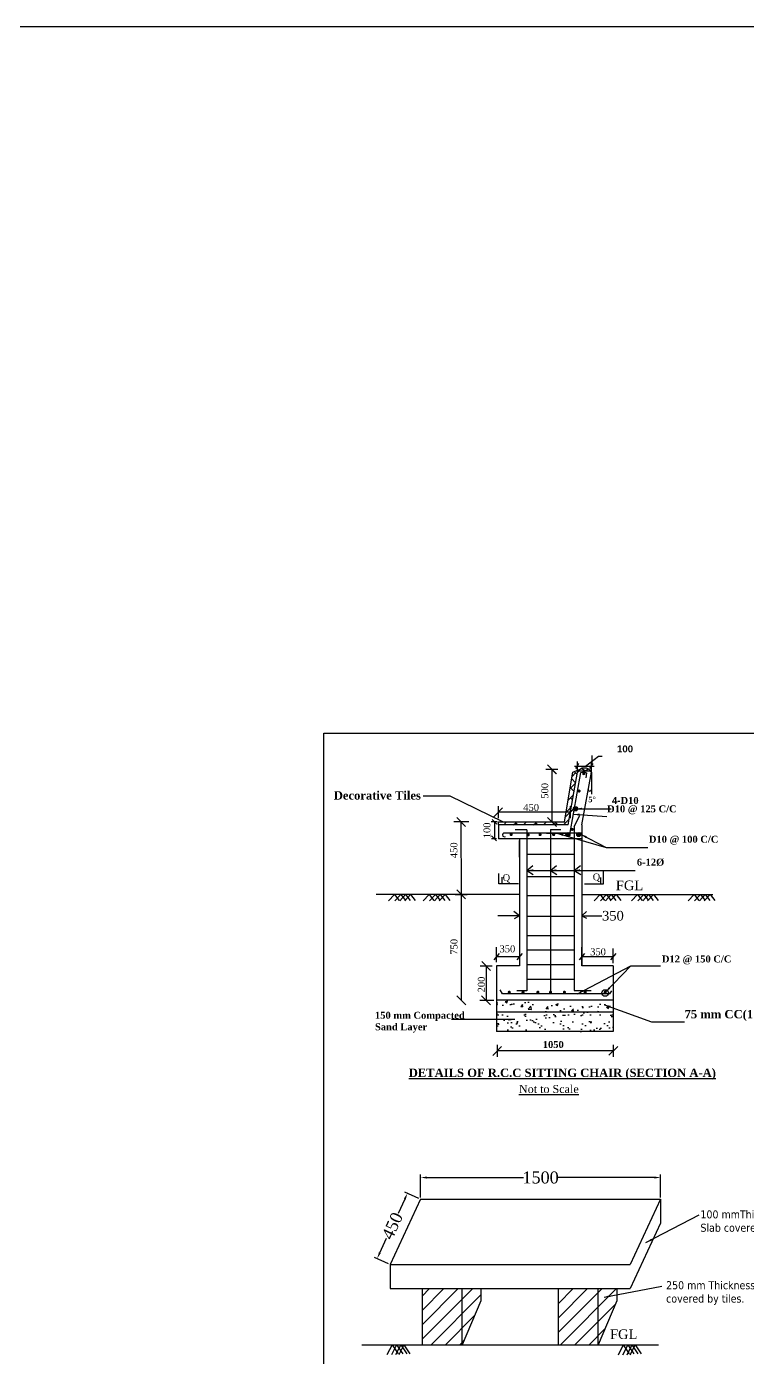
# Model space of a CAD drawing. Header units: metres. Extents: x -2434 to 11656, y -15288 to 8109.
# Drawn here: x 2955.4 to 3045.5, y -14064.8 to -13898.6 of the extents above; entities that cross this region are included whole.
import ezdxf

# ---------------------------------------------------------------- set-up
doc = ezdxf.new("R2010")
doc.units = ezdxf.units.M
doc.layers.add('sheet', color=1, linetype='Continuous', lineweight=15)
doc.styles.add('dim', font='isocp.shx')
doc.styles.get("Standard").update_dxf_attribs({"font": 'times.ttf'})
doc.dimstyles.new('Copy of STANDARD', dxfattribs={"dimtxt": 0.5, "dimasz": 0.4075, "dimexe": 0.364, "dimexo": 0.219, "dimgap": 0.09, "dimtad": 0, "dimdec": 0, "dimlfac": 1000, "dimzin": 0, "dimdsep": 46, "dimtxsty": 'Standard', "dimcen": 0.09, "dimclre": 256, "dimadec": 0, "dimazin": 0, "dimtfac": 1, "dimtdec": 0, "dimtofl": 0, "dimtmove": 0, "dimatfit": 3, "dimfxl": 1, "dimtolj": 1, "dimtzin": 0, "dimlwd": -1, "dimarcsym": 0})
doc.dimstyles.get("Standard").update_dxf_attribs({"dimtxt": 0.5, "dimasz": 0.4075, "dimexe": 0.364, "dimexo": 0.219, "dimgap": 0.09, "dimtad": 0, "dimdec": 0, "dimlfac": 1000, "dimzin": 0, "dimdsep": 46, "dimtxsty": 'Standard', "dimcen": 0.09, "dimadec": 0, "dimazin": 0, "dimtfac": 1, "dimtdec": 0, "dimtofl": 0, "dimtmove": 0, "dimatfit": 3, "dimfxl": 1, "dimtolj": 1, "dimtzin": 0, "dimarcsym": 0})
doc.dimstyles.new('STANDARD$0', dxfattribs={"dimscale": 0, "dimtxt": 8, "dimasz": 8, "dimexe": 4, "dimexo": 0, "dimgap": 2, "dimtad": 1, "dimdec": 0, "dimzin": 0, "dimdsep": 46, "dimtxsty": 'dim', "dimblk": 'DOTSMALL', "dimcen": 1, "dimclrd": 6, "dimclre": 6, "dimclrt": 256, "dimadec": 0, "dimazin": 0, "dimtfac": 1, "dimtdec": 0, "dimtix": 1, "dimtofl": 0, "dimtmove": 1, "dimatfit": 3, "dimldrblk": 'DOTSMALL', "dimfxl": 6, "dimtolj": 1, "dimtzin": 0, "dimarcsym": 0})

# ---------------------------------------------------------------- blocks, each defined once
blk = doc.blocks.new('*D1324')
at = {"layer": 'Defpoints', "color": 0, "lineweight": -3}
for p in [(3003.02, -14044.32), (3004.65, -14045.08), (3000.86, -14053.24)]:
    blk.add_point(p, dxfattribs=at)
at = {"layer": 'sheet', "color": 0, "lineweight": -2}
for p, q in [((3002.68, -14045.05), (3001.84, -14046.86)), ((3004.45, -14044.98), (3002.69, -14044.17)), ((2999.56, -14051.76), (3000.41, -14049.94)), ((3000.66, -14053.15), (2998.9, -14052.33))]:
    blk.add_line(p, q, dxfattribs=at)
at = {"layer": 'sheet', "color": 0, "lineweight": -3}
for points in [[(3002.56, -14044.99), (3002.8, -14045.1), (3003.02, -14044.32)], [(2999.44, -14051.7), (2999.68, -14051.81), (2999.23, -14052.48)]]:
    blk.add_solid(points, dxfattribs=at)
at = {"layer": 'sheet', "color": 0, "lineweight": -3, "insert": (3001.12, -14048.4), "char_height": 0.5, "attachment_point": 5, "rotation": 65.0807}
blk.add_mtext('\\A1;{\\H3x;450}', dxfattribs=at)
blk = doc.blocks.new('*D1350')
at = {"layer": 'Defpoints', "color": 0, "lineweight": -3}
for p in [(3034.65, -14042.36), (3004.65, -14045.08), (3034.65, -14045.08)]:
    blk.add_point(p, dxfattribs=at)
at = {"layer": 'sheet', "color": 0, "lineweight": -2}
for p, q in [((3004.65, -14044.86), (3004.65, -14041.99)), ((3005.45, -14042.36), (3017.51, -14042.36)), ((3033.85, -14042.36), (3021.78, -14042.36)), ((3034.65, -14044.86), (3034.65, -14041.99))]:
    blk.add_line(p, q, dxfattribs=at)
at = {"layer": 'sheet', "color": 0, "lineweight": -3}
for points in [[(3005.45, -14042.23), (3005.45, -14042.49), (3004.65, -14042.36)], [(3033.85, -14042.23), (3033.85, -14042.49), (3034.65, -14042.36)]]:
    blk.add_solid(points, dxfattribs=at)
at = {"layer": 'sheet', "color": 0, "lineweight": -3, "insert": (3019.65, -14042.36), "char_height": 0.5, "attachment_point": 5}
blk.add_mtext('\\A1;{\\H3x;1500}', dxfattribs=at)

msp = doc.modelspace()

# ---------------------------------------------------------------- hatches: boundary and pattern name
at = {"layer": 'sheet', "lineweight": -3}
h = msp.add_hatch(dxfattribs=at)
h.set_pattern_fill('AR-HBONE', color=0, scale=0.008682, style=0)
h.set_pattern_definition([(45, (-555.6541, -11704.5333), (1e-16, 1.24749228), [2.64633075, -0.88211025]), (135, (-555.0303, -11703.9095), (1e-16, 1.24749228), [2.64633075, -0.88211025])])
h.paths.add_polyline_path([(3023.077784, -13998.304654), (3024.241271, -13991.706191, -0.1292027163), (3024.619033, -13991.340723), (3023.677015, -13991.719001), (3022.647154, -13997.934247), (3014.395597, -13997.934247), (3014.395597, -13998.304654)])
h = msp.add_hatch(dxfattribs=at)
h.set_pattern_fill('AR-CONC', color=0, scale=0.017364, style=0)
h.set_pattern_definition([(50, (-555.654, -11710.8144), (3.1635229, -0.2767723), [0.3307913, -3.6387048]), (355, (-555.654, -11710.8144), (-0.6119696, 3.3175792), [0.264633, -2.9109638]), (100.451, (-555.3905, -11710.8375), (2.5515647, 3.0407918), [0.2811292, -3.0924215]), (46.1842, (-555.654, -11709.9323), (4.707118, -0.7300387), [0.496187, -5.458057]), (96.6356, (-555.262, -11709.993), (4.122376, 4.29639), [0.421694, -4.6386323]), (351.184, (-555.654, -11709.9323), (4.1223826, 4.2963825), [0.3969496, -4.366446]), (21, (-555.213, -11710.1528), (2.6326976, -1.7757768), [0.3307913, -3.6387048]), (326, (-555.213, -11710.1528), (1.0731536, 3.198309), [0.264633, -2.9109638]), (71.4514, (-554.9936, -11710.3008), (3.705844, 1.4225392), [0.2811292, -3.0924215]), (37.5, (-555.6541, -11710.8144), (0.05363167, 1.4682454), [0, -2.8756794, 0, -2.9550693, 0, -2.9219902]), (7.5, (-555.6541, -11710.8144), (1.1602817, 1.73957307), [0, -1.6848306, 0, -2.80952115, 0, -1.1136642]), (327.5, (-556.6376, -11710.8144), (2.35444594, -0.09947606), [0, -1.1026378, 0, -3.44023, 0, -4.56492054]), (317.5, (-557.0787, -11710.8144), (2.5721707, 0.4415151), [0, -1.4334292, 0, -2.2846655, 0, -3.2417552])])
h.paths.add_polyline_path([(3028.72494, -14020.213702), (3014.143745, -14020.213702), (3014.143745, -14021.51603), (3014.143745, -14021.692931), (3028.72494, -14021.692931)])
h = msp.add_hatch(dxfattribs=at)
h.set_pattern_fill('AR-SAND', color=0, scale=0.034729, style=0)
h.set_pattern_definition([(37.5, (-555.6541, -11704.5333), (-0.0555671, 1.699671), [0, -1.3408076, 0, -1.49958743, 0, -1.43342916]), (7.5, (-555.654, -11704.5333), (1.5611382, 2.489444), [0, -0.7233304, 0, -1.20849104, 0, -0.4631079]), (327.5, (-556.7391, -11704.5333), (2.74701763, 0.00499116), [0, -0.44105512, 0, -1.58779845, 0, -2.0729591]), (317.5, (-556.739, -11704.5333), (2.6517361, 0.7742057), [0, -0.22052756, 0, -1.0408901, 0, -1.19084884])])
h.paths.add_polyline_path([(3028.72494, -14024.120686), (3028.72494, -14021.692931), (3014.143745, -14021.692931), (3014.143745, -14024.120686)])
h = msp.add_hatch(dxfattribs=at)
h.set_pattern_fill('ANSI31', color=0, scale=0.4, style=0)
h.set_pattern_definition([(45, (1736.099, -13815.4352), (-0.8980256, 0.8980256), [])])
h.paths.add_polyline_path([(3009.85519, -14056.238902), (3004.85519, -14056.238902), (3004.85519, -14063.238902), (3009.85519, -14063.238902)])
h.paths.add_polyline_path([(3026.85519, -14056.238902), (3021.85519, -14056.238902), (3021.85519, -14063.238902), (3026.85519, -14063.238902)])
h.paths.add_polyline_path([(3029.169692, -14057.745793), (3029.169692, -14056.238902), (3026.85519, -14056.238902), (3026.85519, -14063.238902)])
h.paths.add_polyline_path([(3012.169692, -14057.745793), (3012.169692, -14056.238902), (3009.85519, -14056.238902), (3009.85519, -14063.238902)])

# ---------------------------------------------------------------- linework, layer by layer
at = {"color": 0, "lineweight": -3, "ltscale": 0.2}
for p, q in [((3023.881836, -13990.95534), (3026.323505, -13990.95534)), ((3024.052506, -13991.26261), (3024.442718, -13990.627425)), ((3024.241271, -13991.706191), (3024.241271, -13990.39182)), ((3025.820979, -13991.26261), (3026.211191, -13990.627425)), ((3026.009744, -13991.706191), (3026.009744, -13990.480758)), ((3017.000253, -14009.663518), (3014.295893, -14009.663518)), ((3017.000253, -14009.663518), (3016.300665, -14009.135891)), ((3017.000253, -14009.663518), (3016.366, -14010.057727)), ((3024.814222, -14009.663518), (3025.375824, -14009.109093)), ((3024.814222, -14009.663518), (3027.307283, -14009.663518)), ((3024.814222, -14009.663518), (3025.388801, -14009.945044))]:
    msp.add_line(p, q, dxfattribs=at)
at = {"color": 0, "linetype": 'ByBlock', "lineweight": -3, "ltscale": 0.5}
for p, q in [((3014.895075, -14019.391728), (3014.589184, -14018.897725)), ((3017.925278, -14019.021649), (3016.6882, -14019.021649)), ((3023.863453, -14018.784536), (3023.863453, -14018.784536)), ((3023.863453, -14019.01293), (3025.977446, -14019.01293)), ((3028.298022, -14019.391728), (3028.561721, -14019.024298))]:
    msp.add_line(p, q, dxfattribs=at)
at = {"color": 0, "lineweight": -3, "ltscale": 0.5}
msp.add_lwpolyline([(-254.448511, -13898.58967), (3621.057254, -13898.58967), (3621.057254, -14191.821671), (-254.448511, -14191.821671)], close=True, dxfattribs=at)
msp.add_lwpolyline([(3147.995311, -14094.665095), (2992.551861, -14094.665095), (2992.551861, -13986.829536), (3147.995311, -13986.829536)], close=True)
at = {"layer": 'sheet', "color": 0, "lineweight": -3}
for p, q in [((3026.054383, -13989.632115), (3026.054383, -13991.052525)), ((3020.320552, -13991.359704), (3021.811982, -13991.359704)), ((3021.062742, -13991.359704), (3021.062742, -13997.934247)), ((3023.077784, -13998.304654), (3024.241271, -13991.706191)), ((3023.294996, -13999.517294), (3024.668786, -13991.781573)), ((3024.814222, -13998.304654), (3026.009744, -13991.706191)), ((3026.009744, -13991.706191), (3026.009744, -13994.47675)), ((3014.367401, -13995.983153), (3014.367401, -13997.474583)), ((3023.35623, -13996.725511), (3014.367401, -13996.728868)), ((3023.35623, -13995.983322), (3023.35623, -13997.474751)), ((3009.700714, -13997.934247), (3009.719555, -14006.984447)), ((3014.395597, -13998.304654), (3014.395597, -14000.041091)), ((3023.077784, -13998.304654), (3014.395597, -13998.304654)), ((3020.317027, -13997.934247), (3021.808457, -13997.934247)), ((3023.863453, -13998.508117), (3024.542798, -13997.146736)), ((3023.863453, -13998.508117), (3023.863453, -14019.01293)), ((3024.814222, -13998.304654), (3024.814222, -14015.918853)), ((3024.814222, -14000.041091), (3014.395597, -14000.041091)), ((3024.814222, -13999.346516), (3015.035076, -13999.346516)), ((3017.925278, -13998.924741), (3016.46127, -13998.924741)), ((3017.000253, -14000.041091), (3017.000253, -14015.918853)), ((3017.000253, -14002.31902), (3017.000253, -14000.273557)), ((3017.925278, -13998.924741), (3017.925278, -14019.021649)), ((3023.3051, -13999.39159), (3020.370559, -13999.39159)), ((3020.894786, -13998.899224), (3020.894786, -14019.366211)), ((3020.894786, -13998.899224), (3022.168383, -13998.899224)), ((3017.925278, -14001.963351), (3023.863453, -14001.963351)), ((3027.856695, -14001.143121), (3033.054868, -14001.143121)), ((3017.925278, -14004.743736), (3023.863453, -14004.743736)), ((3005.713409, -14006.986841), (2999.090645, -14006.986841)), ((3017.000253, -14006.986841), (3005.713409, -14006.986841)), ((3008.976216, -14006.986841), (3010.467646, -14006.986841)), ((3009.718405, -14006.986841), (3009.737246, -14020.213702)), ((3017.925278, -14007.122643), (3023.863453, -14007.122643)), ((3024.814222, -14006.986841), (3041.192238, -14006.986841)), ((3026.327023, -14006.986841), (3027.818452, -14006.986841)), ((3017.000253, -14008.917803), (3017.000253, -14010.409233)), ((3017.925278, -14009.723326), (3023.863453, -14009.723326)), ((3014.143745, -14015.470122), (3014.143745, -14013.592398)), ((3017.925278, -14012.107274), (3023.863453, -14012.107274)), ((3024.814222, -14015.918853), (3024.814222, -14013.592398)), ((3017.925278, -14013.913277), (3023.863453, -14013.913277)), ((3028.72494, -14015.569005), (3028.72494, -14013.739159)), ((3012.101145, -14015.918853), (3013.592574, -14015.918853)), ((3012.843334, -14015.918853), (3012.837201, -14020.203835)), ((3017.000253, -14015.918853), (3014.143745, -14015.918853)), ((3017.925278, -14015.733225), (3023.863453, -14015.733225)), ((3028.72494, -14015.918853), (3024.814222, -14015.918853)), ((3023.863453, -14017.609045), (3017.925278, -14017.609045)), ((3028.72494, -14020.213702), (3014.143745, -14020.213702)), ((3028.298022, -14019.391728), (3014.895075, -14019.391728)), ((3028.72494, -14021.692931), (3014.143745, -14021.692931)), ((3028.72494, -14024.120686), (3014.143745, -14024.120686)), ((3014.243156, -14025.792828), (3014.243156, -14027.284258)), ((3028.72494, -14026.535017), (3014.243156, -14026.535017)), ((3028.72494, -14025.792828), (3028.72494, -14027.284258)), ((3004.647308, -14045.076702), (3000.85519, -14053.238902)), ((3004.647308, -14045.076702), (3034.647308, -14045.076702)), ((3034.647308, -14045.076702), (3030.85519, -14053.238902)), ((3034.647308, -14045.076702), (3034.647308, -14048.076702)), ((3034.647308, -14048.076702), (3030.85519, -14056.238902)), ((3000.85519, -14053.238902), (3030.85519, -14053.238902)), ((3000.85519, -14053.238902), (3000.85519, -14056.238902)), ((3000.85519, -14056.238902), (3030.85519, -14056.238902)), ((3004.85519, -14056.238902), (3004.85519, -14063.238902)), ((3009.85519, -14063.238902), (3009.85519, -14056.238902)), ((3012.169692, -14056.238902), (3012.169692, -14057.745793)), ((3021.85519, -14056.238902), (3021.85519, -14063.238902)), ((3026.85519, -14063.238902), (3026.85519, -14056.238902)), ((3027.578189, -14057.304212), (3034.809462, -14055.943571)), ((3029.169692, -14056.238902), (3029.169692, -14057.745793)), ((3012.169692, -14057.745793), (3009.85519, -14063.238902)), ((3029.169692, -14057.745793), (3026.85519, -14063.238902)), ((3004.85519, -14063.238902), (3009.85519, -14063.238902)), ((3021.85519, -14063.238902), (3026.85519, -14063.238902))]:
    msp.add_line(p, q, dxfattribs=at)
for points in [[(3014.395597, -13998.304654), (3014.395597, -13997.934247), (3022.647154, -13997.934247), (3023.677015, -13991.719001), (3024.79977, -13991.268146)], [(3020.509423, -13990.802266), (3021.616061, -13991.917143)], [(3020.528264, -13990.821247), (3021.634902, -13991.936124)], [(3024.442785, -13991.547345), (3025.812138, -13991.547345)], [(3024.668786, -13991.781573), (3025.064903, -13991.660987), (3025.386679, -13991.822777), (3025.30929, -13992.441472)], [(3024.79977, -13991.268146), (3025.278905, -13991.547345), (3025.532187, -13991.291522)], [(3014.941887, -13997.934247), (3008.359535, -13994.70106), (3004.986955, -13994.70106)], [(3014.905859, -13996.190864), (3013.790981, -13997.297502)], [(3023.894687, -13996.191033), (3022.77981, -13997.297671)], [(3023.913668, -13996.172192), (3022.798791, -13997.27883)], [(3010.690999, -13997.934247), (3008.817904, -13997.934247)], [(3009.166236, -13997.395789), (3010.272874, -13998.510666)], [(3014.226547, -13997.934247), (3013.47218, -13997.934247)], [(3013.593063, -13997.633403), (3014.191507, -13998.236303)], [(3013.891683, -13997.934247), (3013.891683, -14000.041091)], [(3020.528264, -13997.395789), (3021.634902, -13998.510666)], [(3013.530562, -13999.677281), (3014.152163, -14000.30351)], [(3014.147044, -14000.041091), (3013.534867, -14000.041091)], [(3015.035125, -13999.345329), (3014.928519, -13999.421243), (3014.884233, -13999.561893), (3014.93245, -13999.720689), (3015.159896, -13999.787533), (3015.271345, -13999.77417)], [(3017.925278, -14003.994004), (3018.680564, -14003.377237)], [(3020.894786, -14003.994004), (3021.650072, -14003.377237)], [(3023.863453, -14003.994004), (3024.618739, -14003.377237)], [(3014.431143, -14005.654675), (3014.431143, -14004.374685)], [(3014.840333, -14005.654675), (3014.840333, -14004.84191)], [(3017.925278, -14003.994004), (3018.719831, -14004.505012)], [(3020.894786, -14003.994004), (3021.689339, -14004.505012)], [(3023.863453, -14003.994004), (3024.658006, -14004.505012)], [(3025.130744, -14005.654675), (3027.518856, -14005.654675), (3027.518856, -14004.142741)], [(3027.164179, -14005.654675), (3027.164179, -14004.896549)], [(3009.166236, -14006.427009), (3010.272874, -14007.541886)], [(3009.168612, -14006.429402), (3010.27525, -14007.54428)], [(3016.885943, -14005.654675), (3014.431143, -14005.654675)], [(3001.389593, -14006.986841), (3000.658802, -14007.791235)], [(3001.389593, -14006.986841), (3001.970311, -14007.76257)], [(3002.181284, -14006.986841), (3001.450493, -14007.791235)], [(3002.788102, -14006.986841), (3002.05731, -14007.791235)], [(3002.181284, -14006.986841), (3002.762002, -14007.76257)], [(3003.397095, -14006.986841), (3002.666303, -14007.791235)], [(3002.788102, -14006.986841), (3003.36882, -14007.76257)], [(3003.397095, -14006.986841), (3003.977813, -14007.76257)], [(3005.713409, -14006.986841), (3004.982618, -14007.791235)], [(3005.713409, -14006.986841), (3006.294127, -14007.76257)], [(3006.5051, -14006.986841), (3005.774309, -14007.791235)], [(3007.111918, -14006.986841), (3006.381126, -14007.791235)], [(3006.5051, -14006.986841), (3007.085818, -14007.76257)], [(3007.720911, -14006.986841), (3006.990119, -14007.791235)], [(3007.111918, -14006.986841), (3007.692636, -14007.76257)], [(3007.720911, -14006.986841), (3008.301629, -14007.76257)], [(3027.072737, -14006.986841), (3026.341946, -14007.791235)], [(3027.072737, -14006.986841), (3027.653456, -14007.76257)], [(3027.864428, -14006.986841), (3027.133637, -14007.791235)], [(3028.471246, -14006.986841), (3027.740455, -14007.791235)], [(3027.864428, -14006.986841), (3028.445146, -14007.76257)], [(3029.080239, -14006.986841), (3028.349447, -14007.791235)], [(3028.471246, -14006.986841), (3029.051964, -14007.76257)], [(3029.080239, -14006.986841), (3029.660957, -14007.76257)], [(3031.75042, -14006.986841), (3031.019628, -14007.791235)], [(3031.75042, -14006.986841), (3032.331138, -14007.76257)], [(3032.54211, -14006.986841), (3031.811319, -14007.791235)], [(3033.148928, -14006.986841), (3032.418137, -14007.791235)], [(3032.54211, -14006.986841), (3033.122828, -14007.76257)], [(3033.757921, -14006.986841), (3033.027129, -14007.791235)], [(3033.148928, -14006.986841), (3033.729646, -14007.76257)], [(3033.757921, -14006.986841), (3034.338639, -14007.76257)], [(3038.825089, -14006.986841), (3038.094297, -14007.791235)], [(3038.825089, -14006.986841), (3039.405807, -14007.76257)], [(3039.616779, -14006.986841), (3038.885988, -14007.791235)], [(3040.223597, -14006.986841), (3039.492806, -14007.791235)], [(3039.616779, -14006.986841), (3040.197497, -14007.76257)], [(3040.83259, -14006.986841), (3040.101798, -14007.791235)], [(3040.223597, -14006.986841), (3040.804315, -14007.76257)], [(3040.83259, -14006.986841), (3041.413308, -14007.76257)], [(3014.476109, -14014.375576), (3013.805584, -14015.16371)], [(3014.143745, -14014.755625), (3017.000253, -14014.755625)], [(3017.332617, -14014.375576), (3016.662092, -14015.16371)], [(3025.146586, -14014.375576), (3024.476061, -14015.16371)], [(3024.814222, -14014.755625), (3028.721206, -14014.755625)], [(3029.044543, -14014.375576), (3028.374018, -14015.16371)], [(3012.290015, -14015.361414), (3013.396653, -14016.476291)], [(3014.143745, -14015.918853), (3014.143745, -14021.51603)], [(3028.72494, -14015.918853), (3028.72494, -14024.120686)], [(3009.183927, -14019.656255), (3010.290565, -14020.771132)], [(3012.058151, -14020.203835), (3013.790621, -14020.203835)], [(3012.283845, -14019.651359), (3013.390483, -14020.766236)], [(3014.143745, -14021.51603), (3014.143745, -14024.120686)], [(3027.62186, -14020.767695), (3033.507446, -14022.893705), (3037.627352, -14022.893705)], [(3014.781614, -14026.000539), (3013.666736, -14027.107177)], [(3029.282378, -14025.981698), (3028.167501, -14027.088336)], [(2997.322015, -14063.238902), (3021.85519, -14063.238902)], [(3001.088602, -14063.238902), (3000.442343, -14064.526861)], [(3001.664825, -14063.238902), (3001.018566, -14064.526861)], [(3001.088602, -14063.238902), (3001.849916, -14064.377548)], [(3002.179716, -14063.238902), (3001.533457, -14064.526861)], [(3001.664825, -14063.238902), (3002.426139, -14064.377548)], [(3002.567098, -14063.238902), (3001.920839, -14064.526861)], [(3002.179716, -14063.238902), (3002.94103, -14064.377548)], [(3002.567098, -14063.238902), (3003.328412, -14064.377548)], [(3026.85519, -14063.238902), (3034.388365, -14063.238902)], [(3029.968269, -14063.253464), (3029.322009, -14064.541423)], [(3030.544492, -14063.253464), (3029.898232, -14064.541423)], [(3029.968269, -14063.253464), (3030.729583, -14064.39211)], [(3031.059383, -14063.253464), (3030.413123, -14064.541423)], [(3030.544492, -14063.253464), (3031.305805, -14064.39211)], [(3031.446765, -14063.253464), (3030.800505, -14064.541423)], [(3031.059383, -14063.253464), (3031.820696, -14064.39211)], [(3031.446765, -14063.253464), (3032.208078, -14064.39211)]]:
    msp.add_lwpolyline(points, dxfattribs=at)
at = {"layer": 'sheet', "color": 0, "lineweight": -3, "const_width": 0.195349}
for points in [[(3024.947074, -13991.902301, 1), (3025.142424, -13991.902301, 1)], [(3024.363471, -13994.07549, 1), (3024.55882, -13994.07549, 1)], [(3023.920272, -13996.284103, 1), (3024.115621, -13996.284103, 1)], [(3015.873454, -13999.518325, 1), (3016.068803, -13999.518325, 1)], [(3018.010607, -13999.548011, 1), (3018.205956, -13999.548011, 1)], [(3019.487579, -13999.518325, 1), (3019.682928, -13999.518325, 1)], [(3021.180751, -13999.518325, 1), (3021.3761, -13999.518325, 1)], [(3022.963049, -13999.518325, 1), (3023.158398, -13999.518325, 1)], [(3023.502527, -13998.870219, 1), (3023.697877, -13998.870219, 1)], [(3024.299826, -13999.518325, 1), (3024.495175, -13999.518325, 1)], [(3015.640884, -14019.208551, 1), (3015.836233, -14019.208551, 1)], [(3017.356248, -14019.208551, 1), (3017.551598, -14019.208551, 1)], [(3019.218021, -14019.208551, 1), (3019.413371, -14019.208551, 1)], [(3020.797111, -14019.208551, 1), (3020.992461, -14019.208551, 1)], [(3022.526073, -14019.208551, 1), (3022.721422, -14019.208551, 1)], [(3025.125808, -14019.208551, 1), (3025.321157, -14019.208551, 1)], [(3027.630443, -14019.208551, 1), (3027.825792, -14019.208551, 1)]]:
    msp.add_lwpolyline(points, format="xyb", close=True, dxfattribs=at)
at = {"layer": 'sheet', "color": 0, "lineweight": -3}
for centre, radius in [((3024.017399, -13996.293655), 0.275125), ((3023.060724, -13999.518325), 0.241558), ((3024.409132, -13999.518325), 0.241558), ((3027.728118, -14019.306226), 0.408743)]:
    msp.add_circle(centre, radius, dxfattribs=at)
for centre, radius, start, end in [((3025.125508, -13992.242204), 1.034013, 31.22369301, 148.77630698), ((3025.810773, -13993.890478), 0.199337, 183.47427611, 3.47427611)]:
    msp.add_arc(centre, radius, start, end, dxfattribs=at)

# ---------------------------------------------------------------- texts
for s, insert, char_height, width, attachment_point in [('{\\fTimes New Roman|b1|i0|c0|p18;  \\H0.8x; \\fArial|b1|i0|c0|p34;\\H0.6191x;100\\fTimes New Roman|b1|i0|c0|p18;\\H1.01x; }', (3027.361749, -13988.384163), 1.7364375, 40.81192098, 1), ('{\\fTimes New Roman|b1|i0|c0|p18;Decorative Tiles}', (2993.809563, -13994.101526), 1.0418625, 18.46623526, 1), ('{\\fTimes New Roman|b1|i0|c0|p18;5%%D}', (3025.611771, -13994.780042), 0.694575, 1.28932638, 1), ('{\\fTimes New Roman|b1|i0|c0|p18;  \\H0.8x; \\fArial|b1|i0|c0|p34;\\H0.6191x;4-\\fTimes New Roman|b1|i0|c0|p18;\\H1.01x;D10 }', (3026.734088, -13994.819272), 1.7364375, 40.81192098, 1), ('450', (3017.484012, -13995.689954), 0.8682188, 6.48674799, 1), ('{\\fTimes New Roman|b1|i0|c0|p18;  \\H0.8x; \\H0.625x;D10 @ 125 C/C}', (3026.123898, -13995.869256), 1.7364375, 40.81192098, 1), ('{\\fTimes New Roman|b1|i0|c0|p18;   \\H0.5x;D10 @ 100 C/C}', (3031.211512, -13999.664146), 1.7364375, 40.81192098, 1), ('{\\fTimes New Roman|b1|i0|c0|p18;  \\H0.6x; \\H0.8333x;6-12%%C}', (3029.972215, -14002.529177), 1.7364375, 42.05511038, 1), ('Q', (3014.911399, -14004.463654), 0.85, 0.69314248, 1), ('Q', (3026.164623, -14004.376734), 0.85, 0.69314248, 1), ('350', (3014.518054, -14013.356685), 0.8682188, 3.40406156, 1), ('350', (3025.841721, -14013.725513), 0.8682188, 3.40406156, 1), ('{\\fTimes New Roman|b1|i0|c0|p18;   \\H0.5x;D12 @ 150 C/C}', (3032.837873, -14014.620658), 1.7364375, 40.81192098, 1), ('{\\fTimes New Roman|b1|i0|c0|p18;150 mm Compacted \\PSand Layer}', (2998.955809, -14021.650895), 0.86821875, 48.89902341, 1), ('{\\fTimes New Roman|b1|i0|c0|p18;  \\H0.6x; 75 mm CC(1:3:6)\\H1.667x; }', (3035.936055, -14021.427299), 1.7364375, 40.81192098, 1), ('{\\fTimes New Roman|b1|i0|c0|p18;1050}', (3019.922163, -14025.305536), 0.86821875, 6.48674799, 1), ('{\\fTimes New Roman|b1|i0|c0|p18;\\LDETAILS OF R.C.C SITTING CHAIR (SECTION A-A)}', (3022.366115, -14028.752553), 1.0418625, 41.10701382, 2), ('{\\fTahoma|b0|i0|c0|p34;\\P\\fTimes New Roman|b0|i0|c0|p18;\\H0.4319x;               \\LNot to Scale}', (3011.282899, -14026.941532), 2.31516731, 8542.00273008, 1), ('{\\fTahoma|b0|i0|c0|p34;100 mmThickness RCC. sitting\\PSlab covered by tiles.}', (3039.624308, -14046.463339), 1, 41.69521245, 1), ('{\\fTahoma|b0|i0|c0|p34;250 mm Thickness Brick \\Pcovered by tiles.}', (3035.333138, -14055.311658), 1, 41.69521245, 1)]:
    msp.add_mtext(s, dxfattribs=dict(at, insert=insert, char_height=char_height, width=width, attachment_point=attachment_point))
at = {"layer": 'sheet', "color": 0, "lineweight": -3, "char_height": 0.8682188, "attachment_point": 1, "rotation": 90}
for s, insert, width in [('500', (3019.734339, -13995.041479), 6.48674799), ('100', (3012.508516, -13999.975586), 3.40406156), ('450', (3008.372311, -14002.461366), 3.40406156), ('750', (3008.390002, -14014.52191), 3.40406156), ('200', (3011.807031, -14019.230745), 3.40406156)]:
    msp.add_mtext(s, dxfattribs=dict(at, insert=insert, width=width))
at = {"layer": 'sheet', "color": 0, "lineweight": -3, "char_height": 1.2, "attachment_point": 1}
for s, insert in [('FGL ', (3029.052727, -14005.262284)), ('350', (3027.330272, -14009.052979)), ('FGL', (3028.322735, -14061.330362))]:
    msp.add_mtext(s, dxfattribs=dict(at, insert=insert))

# ---------------------------------------------------------------- dimensions: what is measured, and where the dimension line sits
at = {"layer": 'sheet', "color": 0, "lineweight": -3}
dim = msp.add_linear_dim(base=(3034.647308, -14042.358389), p1=(3004.647308, -14045.076702), p2=(3034.647308, -14045.076702), text='{\\H3x;1500}', dimstyle='STANDARD$0', override={"dimscale": 1, "dimtxt": 0.5, "dimasz": 0.8, "dimexe": 0.364, "dimexo": 0.219, "dimgap": 0.09, "dimtad": 0, "dimlfac": 1000, "dimtxsty": 'Standard', "dimcen": 0.09, "dimclrd": 0, "dimclre": 0, "dimclrt": 0, "dimtix": 0, "dimtmove": 0, "dimfxl": 0.12}, dxfattribs=at)
dim.commit()
dim.dimension.update_dxf_attribs({"geometry": '*D1350', "text_midpoint": (3019.647308, -14042.358389)})
dim = msp.add_aligned_dim(p1=(3000.85519, -14053.238902), p2=(3004.647308, -14045.076702), distance=1.795673, text='{\\H3x;450}', dimstyle='STANDARD$0', override={"dimscale": 1, "dimtxt": 0.5, "dimasz": 0.8, "dimexe": 0.364, "dimexo": 0.219, "dimgap": 0.09, "dimtad": 0, "dimlfac": 1000, "dimlunit": 2, "dimtxsty": 'Standard', "dimcen": 0.09, "dimclrd": 0, "dimclre": 0, "dimclrt": 0, "dimtix": 0, "dimtmove": 0, "dimfxl": 0.12}, dxfattribs=at)
dim.commit()
dim.dimension.update_dxf_attribs({"geometry": '*D1324', "text_midpoint": (3001.12275, -14048.401209)})

# ---------------------------------------------------------------- leaders
at = {"color": 0, "lineweight": -3, "ltscale": 0.2}
msp.add_leader([(3025.256571, -13990.95534), (3026.901802, -13989.725709), (3027.34398, -13989.725709)], dimstyle='Copy of STANDARD', override={"dimgap": 0.09, "dimtad": 0}, dxfattribs=at)
at = {"layer": 'sheet', "color": 0, "lineweight": -3}
for points in [[(3023.727058, -13996.979362), (3027.926993, -13997.251835)], [(3024.017399, -13996.293655), (3028.488222, -13996.293655)], [(3021.67404, -13999.346516), (3027.856695, -14001.143121)], [(3024.65069, -13999.467337), (3027.856695, -14001.143121)], [(3017.925278, -14003.994004), (3031.467378, -14003.994004)], [(3020.832803, -14003.994004), (3030.76038, -14003.994004)], [(3023.756084, -14003.994004), (3031.441367, -14003.994004)], [(3024.259699, -14019.391728), (3030.916706, -14015.929088)], [(3027.720852, -14019.236966), (3030.916706, -14015.929088), (3034.631296, -14015.929088)], [(3027.62186, -14020.767695), (3033.507446, -14022.893705), (3037.627352, -14022.893705)], [(3016.417079, -14022.632795), (3008.532284, -14022.632795)], [(3032.80625, -14050.489537), (3039.463257, -14047.026898)], [(3027.578189, -14057.304212), (3034.809462, -14055.943571)]]:
    msp.add_leader(points, dimstyle='Standard', override={"dimasz": 0.8, "dimfxl": 0.12}, dxfattribs=at)

doc.saveas('drawing.dxf')
